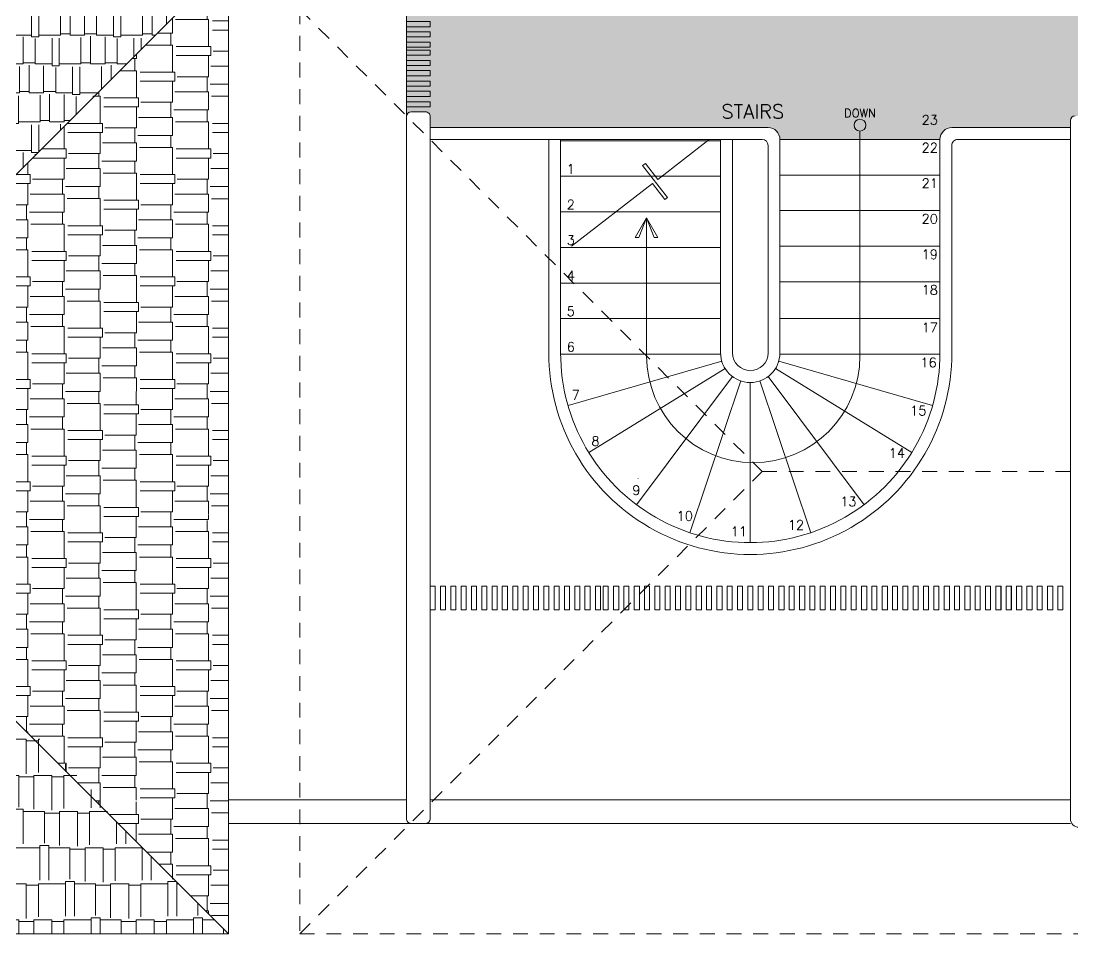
# Model space of a CAD drawing. Header units: metres. Extents: x 113 to 2416, y -346 to 476.
# Drawn here: x 207.66 to 216.53, y -168.13 to -160.43 of the extents above; entities that cross this region are included whole.
import ezdxf

# ---------------------------------------------------------------- set-up
doc = ezdxf.new("R2010")
doc.units = ezdxf.units.M
for name, pattern in [('0', [0]), ('CONTINUA', [0]), ('DASHED', [0.75, 0.5, -0.25]), ('HIDDEN2', [0.1875, 0.125, -0.0625])]:
    doc.linetypes.add(name, pattern=pattern)
doc.layers.get('0').update_dxf_attribs({"color": 250, "linetype": '0', "lineweight": 20})
for name, color, linetype, lineweight in [('A-DOOR', 35, 'Continuous', 5), ('A-WALL', 250, 'Continuous', 20), ('baranda vidrio', 143, 'Continuous', 0), ('baños', 140, 'Continuous', 0), ('muros bajitos', 252, 'Continuous', 5), ('piso', 253, 'Continuous', 0), ('SE-3', 253, 'Continuous', 5), ('textos', 7, 'Continuous', 0)]:
    doc.layers.add(name, color=color, linetype=linetype, lineweight=lineweight)
doc.layers.add('Techos 1', color=7, linetype='HIDDEN2', lineweight=9, true_color=0x42391a)
doc.layers.add('Techos 2do', color=7, linetype='CONTINUA', lineweight=5, true_color=0x42391a)
doc.styles.add('Roman', font='romans')
doc.styles.get("Standard").update_dxf_attribs({"font": 'arial.ttf', "height": 0.1875})

# ---------------------------------------------------------------- blocks, each defined once
blk = doc.blocks.new('PL BASE 2N NASAS 09')
at = {"layer": 'A-DOOR'}
for p, q in [((161.1475461535009, -23.17794540846947), (161.1898111322753, -23.17794540846947)), ((161.1475461535009, -23.37794540846949), (161.1475461535009, -23.17794540846947)), ((161.1908111322752, -23.17794540846947), (161.1908111322752, -23.37794540846949)), ((161.1898111322753, -23.37794540846949), (161.1475461535009, -23.37794540846949))]:
    blk.add_line(p, q, dxfattribs=at)
for points in [[(161.1475462251965, -18.41614905253195), (161.1475462251965, -18.4594140313063), (160.9475462251967, -18.4594140313063), (160.9475462251967, -18.41614905253195)], [(161.1475462251965, -18.50267901008087), (161.1475462251965, -18.54594398885521), (160.9475462251967, -18.54594398885521), (160.9475462251967, -18.50267901008087)], [(161.1475462251965, -18.59020896762976), (161.1475462251965, -18.63347394640411), (160.9475462251967, -18.63347394640411), (160.9475462251967, -18.59020896762976)], [(161.1475462251965, -18.65610643579143), (161.1475462251965, -18.69937141456577), (160.9475462251967, -18.69937141456577), (160.9475462251967, -18.65610643579143)], [(161.1475462251965, -18.74363639334032), (161.1475462251965, -18.78690137211467), (160.9475462251967, -18.78690137211467), (160.9475462251967, -18.74363639334032)], [(161.1475462251965, -18.83016635088924), (161.1475462251965, -18.87343132966359), (160.9475462251967, -18.87343132966359), (160.9475462251967, -18.83016635088924)], [(161.1475462251965, -18.91769630843814), (161.1475462251965, -18.96096128721248), (160.9475462251967, -18.96096128721248), (160.9475462251967, -18.91769630843814)], [(161.1475462251965, -19.00422626598706), (161.1475462251965, -19.0474912447614), (160.9475462251967, -19.0474912447614), (160.9475462251967, -19.00422626598706)], [(161.1475462251965, -19.09175622353595), (161.1475462251965, -19.1350212023103), (160.9475462251967, -19.1350212023103), (160.9475462251967, -19.09175622353595)], [(161.1475461535009, -23.17794540846947), (161.1908111322752, -23.17794540846947), (161.1908111322752, -23.37794540846937), (161.1475461535009, -23.37794540846937)], [(161.2340761110498, -23.17794540846947), (161.2773410898241, -23.17794540846947), (161.2773410898241, -23.37794540846937), (161.2340761110498, -23.37794540846937)], [(161.3216060685987, -23.17794540846947), (161.364871047373, -23.17794540846947), (161.364871047373, -23.37794540846937), (161.3216060685987, -23.37794540846937)], [(161.4081360261476, -23.17794540846947), (161.451401004922, -23.17794540846947), (161.451401004922, -23.37794540846937), (161.4081360261476, -23.37794540846937)], [(161.4956659836965, -23.17794540846947), (161.5389309624709, -23.17794540846947), (161.5389309624709, -23.37794540846937), (161.4956659836965, -23.37794540846937)], [(161.5821959412454, -23.17794540846947), (161.6254609200198, -23.17794540846947), (161.6254609200198, -23.37794540846937), (161.5821959412454, -23.37794540846937)], [(161.6697258987943, -23.17794540846947), (161.7129908775687, -23.17794540846947), (161.7129908775687, -23.37794540846937), (161.6697258987943, -23.37794540846937)], [(161.7562558563432, -23.17794540846947), (161.7995208351176, -23.17794540846947), (161.7995208351176, -23.37794540846937), (161.7562558563432, -23.37794540846937)], [(161.8437858138921, -23.17794540846947), (161.8870507926665, -23.17794540846947), (161.8870507926665, -23.37794540846937), (161.8437858138921, -23.37794540846937)], [(161.931315771441, -23.17794540846947), (161.9745807502154, -23.17794540846947), (161.9745807502154, -23.37794540846937), (161.931315771441, -23.37794540846937)], [(162.0188457289899, -23.17794540846947), (162.0621107077643, -23.17794540846947), (162.0621107077643, -23.37794540846937), (162.0188457289899, -23.37794540846937)], [(162.1053756865388, -23.17794540846947), (162.1486406653132, -23.17794540846947), (162.1486406653132, -23.37794540846937), (162.1053756865388, -23.37794540846937)], [(162.1929056440877, -23.17794540846947), (162.2361706228621, -23.17794540846947), (162.2361706228621, -23.37794540846937), (162.1929056440877, -23.37794540846937)], [(162.2794356016367, -23.17794540846947), (162.322700580411, -23.17794540846947), (162.322700580411, -23.37794540846937), (162.2794356016367, -23.37794540846937)], [(162.3669655591856, -23.17794540846947), (162.4102305379599, -23.17794540846947), (162.4102305379599, -23.37794540846937), (162.3669655591856, -23.37794540846937)], [(162.4534955167345, -23.17794540846947), (162.4967604955088, -23.17794540846947), (162.4967604955088, -23.37794540846937), (162.4534955167345, -23.37794540846937)], [(162.5410254742834, -23.17794540846947), (162.5842904530577, -23.17794540846947), (162.5842904530577, -23.37794540846937), (162.5410254742834, -23.37794540846937)], [(162.606922942445, -23.17794540846947), (162.6501879212194, -23.17794540846947), (162.6501879212194, -23.37794540846937), (162.606922942445, -23.37794540846937)], [(162.6944528999939, -23.17794540846947), (162.7377178787683, -23.17794540846947), (162.7377178787683, -23.37794540846937), (162.6944528999939, -23.37794540846937)], [(162.7809828575429, -23.17794540846947), (162.8242478363172, -23.17794540846947), (162.8242478363172, -23.37794540846937), (162.7809828575429, -23.37794540846937)], [(162.8685128150917, -23.17794540846947), (162.9117777938661, -23.17794540846947), (162.9117777938661, -23.37794540846937), (162.8685128150917, -23.37794540846937)], [(162.9550427726407, -23.17794540846947), (162.998307751415, -23.17794540846947), (162.998307751415, -23.37794540846937), (162.9550427726407, -23.37794540846937)], [(163.0425727301896, -23.17794540846947), (163.0858377089639, -23.17794540846947), (163.0858377089639, -23.37794540846937), (163.0425727301896, -23.37794540846937)], [(163.1291026877385, -23.17794540846947), (163.1723676665128, -23.17794540846947), (163.1723676665128, -23.37794540846937), (163.1291026877385, -23.37794540846937)], [(163.2166326452874, -23.17794540846947), (163.2598976240617, -23.17794540846947), (163.2598976240617, -23.37794540846937), (163.2166326452874, -23.37794540846937)], [(163.3041626028363, -23.17794540846947), (163.3474275816106, -23.17794540846947), (163.3474275816106, -23.37794540846937), (163.3041626028363, -23.37794540846937)], [(163.3916925603852, -23.17794540846947), (163.4349575391595, -23.17794540846947), (163.4349575391595, -23.37794540846937), (163.3916925603852, -23.37794540846937)], [(163.4782225179341, -23.17794540846947), (163.5214874967084, -23.17794540846947), (163.5214874967084, -23.37794540846937), (163.4782225179341, -23.37794540846937)], [(163.565752475483, -23.17794540846947), (163.6090174542573, -23.17794540846947), (163.6090174542573, -23.37794540846937), (163.565752475483, -23.37794540846937)], [(163.6522824330319, -23.17794540846947), (163.6955474118062, -23.17794540846947), (163.6955474118062, -23.37794540846937), (163.6522824330319, -23.37794540846937)], [(163.7398123905808, -23.17794540846947), (163.7830773693551, -23.17794540846947), (163.7830773693551, -23.37794540846937), (163.7398123905808, -23.37794540846937)], [(163.8263423481297, -23.17794540846947), (163.8696073269041, -23.17794540846947), (163.8696073269041, -23.37794540846937), (163.8263423481297, -23.37794540846937)], [(163.9138723056786, -23.17794540846947), (163.957137284453, -23.17794540846947), (163.957137284453, -23.37794540846937), (163.9138723056786, -23.37794540846937)], [(164.0014022632275, -23.17794540846947), (164.0446672420019, -23.17794540846947), (164.0446672420019, -23.37794540846937), (164.0014022632275, -23.37794540846937)], [(164.0889322207764, -23.17794540846947), (164.1321971995507, -23.17794540846947), (164.1321971995507, -23.37794540846937), (164.0889322207764, -23.37794540846937)], [(164.1754621783253, -23.17794540846947), (164.2187271570997, -23.17794540846947), (164.2187271570997, -23.37794540846937), (164.1754621783253, -23.37794540846937)], [(164.2629921358742, -23.17794540846947), (164.3062571146486, -23.17794540846947), (164.3062571146486, -23.37794540846937), (164.2629921358742, -23.37794540846937)], [(164.3495220934231, -23.17794540846947), (164.3927870721975, -23.17794540846947), (164.3927870721975, -23.37794540846937), (164.3495220934231, -23.37794540846937)], [(164.437052050972, -23.17794540846947), (164.4803170297464, -23.17794540846947), (164.4803170297464, -23.37794540846937), (164.437052050972, -23.37794540846937)], [(164.5235820085209, -23.17794540846947), (164.5668469872953, -23.17794540846947), (164.5668469872953, -23.37794540846937), (164.5235820085209, -23.37794540846937)], [(164.6111119660698, -23.17794540846947), (164.6543769448442, -23.17794540846947), (164.6543769448442, -23.37794540846937), (164.6111119660698, -23.37794540846937)], [(164.6986419236187, -23.17794540846947), (164.7419069023931, -23.17794540846947), (164.7419069023931, -23.37794540846937), (164.6986419236187, -23.37794540846937)], [(164.7861718811676, -23.17794540846947), (164.829436859942, -23.17794540846947), (164.829436859942, -23.37794540846937), (164.7861718811676, -23.37794540846937)], [(164.8727018387166, -23.17794540846947), (164.9159668174909, -23.17794540846947), (164.9159668174909, -23.37794540846937), (164.8727018387166, -23.37794540846937)], [(164.9602317962654, -23.17794540846947), (165.0034967750398, -23.17794540846947), (165.0034967750398, -23.37794540846937), (164.9602317962654, -23.37794540846937)], [(165.0467617538144, -23.17794540846947), (165.0900267325887, -23.17794540846947), (165.0900267325887, -23.37794540846937), (165.0467617538144, -23.37794540846937)], [(165.1342917113633, -23.17794540846947), (165.1775566901376, -23.17794540846947), (165.1775566901376, -23.37794540846937), (165.1342917113633, -23.37794540846937)], [(165.2208216689122, -23.17794540846947), (165.2640866476865, -23.17794540846947), (165.2640866476865, -23.37794540846937), (165.2208216689122, -23.37794540846937)], [(165.3083516264611, -23.17794540846947), (165.3516166052354, -23.17794540846947), (165.3516166052354, -23.37794540846937), (165.3083516264611, -23.37794540846937)], [(165.39588158401, -23.17794540846947), (165.4391465627843, -23.17794540846947), (165.4391465627843, -23.37794540846937), (165.39588158401, -23.37794540846937)], [(165.4834115415589, -23.17794540846947), (165.5266765203332, -23.17794540846947), (165.5266765203332, -23.37794540846937), (165.4834115415589, -23.37794540846937)], [(165.5699414991078, -23.17794540846947), (165.6132064778821, -23.17794540846947), (165.6132064778821, -23.37794540846937), (165.5699414991078, -23.37794540846937)], [(165.6574714566567, -23.17794540846947), (165.700736435431, -23.17794540846947), (165.700736435431, -23.37794540846937), (165.6574714566567, -23.37794540846937)], [(165.7440014142056, -23.17794540846947), (165.7872663929799, -23.17794540846947), (165.7872663929799, -23.37794540846937), (165.7440014142056, -23.37794540846937)], [(165.8315313717545, -23.17794540846947), (165.8747963505288, -23.17794540846947), (165.8747963505288, -23.37794540846937), (165.8315313717545, -23.37794540846937)], [(165.9180613293034, -23.17794540846947), (165.9613263080778, -23.17794540846947), (165.9613263080778, -23.37794540846937), (165.9180613293034, -23.37794540846937)], [(165.9190613293034, -23.17794540846947), (165.9623263080777, -23.17794540846947), (165.9623263080777, -23.37794540846937), (165.9190613293034, -23.37794540846937)], [(166.0055912868523, -23.17794540846947), (166.0488562656267, -23.17794540846947), (166.0488562656267, -23.37794540846937), (166.0055912868523, -23.37794540846937)], [(166.0065912868523, -23.17794540846947), (166.0498562656266, -23.17794540846947), (166.0498562656266, -23.37794540846937), (166.0065912868523, -23.37794540846937)], [(166.0931212444012, -23.17794540846947), (166.1363862231755, -23.17794540846947), (166.1363862231755, -23.37794540846937), (166.0931212444012, -23.37794540846937)], [(166.1806512019501, -23.17794540846947), (166.2239161807244, -23.17794540846947), (166.2239161807244, -23.37794540846937), (166.1806512019501, -23.37794540846937)], [(166.267181159499, -23.17794540846947), (166.3104461382734, -23.17794540846947), (166.3104461382734, -23.37794540846937), (166.267181159499, -23.37794540846937)], [(166.3547111170479, -23.17794540846947), (166.3979760958223, -23.17794540846947), (166.3979760958223, -23.37794540846937), (166.3547111170479, -23.37794540846937)], [(166.4412410745968, -23.17794540846947), (166.4845060533712, -23.17794540846947), (166.4845060533712, -23.37794540846937), (166.4412410745968, -23.37794540846937)]]:
    blk.add_lwpolyline(points, close=True, dxfattribs=at)
at = {"layer": 'A-WALL'}
for p, q in [((160.9475462251962, -25.13935804978856), (160.9475462251963, -19.21794540843212)), ((161.1075462251965, -19.17794540843212), (160.9875462251963, -19.17794540843212)), ((161.1475462251963, -25.13935804978856), (161.1475462251965, -19.21794540843212)), ((166.5475462255985, -19.25170580441142), (166.5475461440039, -25.14172817270023)), ((160.9875462251962, -25.17935804978856), (161.1075462251963, -25.17935804978856))]:
    blk.add_line(p, q, dxfattribs=at)
for centre, radius, start, end in [((160.9875462251963, -19.21794540843212), 0.04, 90, 179.9999999999989), ((161.1075462251965, -19.21794540843212), 0.04, 359.9999999999978, 90), ((166.5875462255985, -19.25170580496554), 0.04, 90, 179.9999992062813), ((160.9875462251962, -25.13935804978856), 0.04, 179.9999999999989, 270), ((161.1075462251963, -25.13935804978856), 0.04, 270, 359.9999999999978), ((166.617546144004, -25.14172817270023), 0.07, 179.9999999999984, 270)]:
    blk.add_arc(centre, radius, start, end, dxfattribs=at)
at = {"layer": 'baranda vidrio'}
blk.add_arc((163.8475461536262, -21.21080580503161), 0.1499999999709587, 180.0000000000665, 359.9999999999362, dxfattribs=at)
at = {"layer": 'muros bajitos'}
for p, q in [((163.9975461535969, -19.31080580500288), (161.147546153501, -19.31080580500288)), ((166.5475461535013, -19.31080580500285), (165.5475461533475, -19.31080580500285)), ((163.9475461535968, -19.4108058050029), (161.147546153501, -19.41080580500293)), ((162.1475461536553, -19.41080580500257), (162.1475461536554, -21.21080580503185)), ((162.2475461536552, -19.41080580500256), (162.2475461536553, -21.21080580503185)), ((163.5975461536552, -19.41080580500256), (163.5975461536553, -21.21080580503179)), ((163.6975461536551, -19.41080580500238), (163.6975461536552, -21.21080580503161)), ((164.0975461535969, -19.41080580500288), (164.0975461535969, -21.21080580503179)), ((165.4475461533475, -19.41080580500285), (165.4475461533475, -21.21080580503185)), ((166.5504640087766, -19.41080580500294), (165.5975461533475, -19.41080580500258)), ((163.9975461535969, -19.4608058050029), (163.9975461535971, -21.21080580503179)), ((165.5475461533475, -19.46080580500258), (165.5475461533474, -21.21080580503185))]:
    blk.add_line(p, q, dxfattribs=at)
for centre, radius, start, end in [((163.9975461535969, -19.41080580500288), 0.1, 0, 90), ((165.5475461533475, -19.41080580500285), 0.1, 90, 180), ((163.9475461535968, -19.4608058050029), 0.05, 7.658775672964148e-12, 90.00000000000061), ((165.5975461533475, -19.46080580500258), 0.05, 89.99999999997814, 179.9999999999971), ((163.8475461535013, -21.2108058051566), 1.699999999845943, 179.9999999957971, 4.202942113286183e-09), ((163.8475461536261, -21.21080580503179), 1.599999999970777, 180.0000000000033, 0.0009815998543770427), ((163.8475461536261, -21.21080580503179), 0.2499999999707768, 180, 0), ((163.8475461536261, -21.21080580503179), 0.1499999999707768, 180, 0)]:
    blk.add_arc(centre, radius, start, end, dxfattribs=at)
at = {"layer": 'piso'}
for p, q in [((160.9479693190567, -19.21214295202023), (160.9475462251963, -17.22255453633459)), ((162.1475461536553, -19.41080580500256), (162.1475461536554, -21.21080580503185)), ((162.2475461536551, -19.42133025903167), (163.2099711500052, -19.4213302590317)), ((163.0670313421202, -19.74736943407479), (163.5018435080072, -19.41080580500259)), ((163.2099711500053, -19.4213302590317), (163.5975461536554, -19.4213302590317)), ((163.6975461536551, -19.41080580500256), (163.6975461536552, -21.21080580503179)), ((165.4475461533475, -19.41080580500282), (164.0975461535968, -19.41080580500282)), ((162.9624673950592, -19.61228152686234), (162.9393946498337, -19.63014084054996)), ((162.9393946498337, -19.63014084054996), (163.1485225439553, -19.90031665497504)), ((163.0670313421203, -19.74736943407493), (162.9624673950593, -19.61228152686247)), ((162.247546153655, -19.72133025903168), (163.5975461536554, -19.72133025903174)), ((162.3391184970565, -20.31080580500299), (163.0230632079725, -19.78140269246376)), ((163.1276271550331, -19.91649059967649), (163.0230632079724, -19.78140269246371)), ((165.4475461533477, -19.71080580500291), (164.0975461535967, -19.71080580500286)), ((163.1485225439553, -19.90031665497504), (163.1276271550333, -19.91649059967626)), ((162.2475461536552, -20.02133025903166), (163.5975461536554, -20.02133025903175)), ((165.4475461533476, -20.0108058050029), (164.0975461535967, -20.01080580500287)), ((165.4475461533476, -20.31080580500291), (164.0975461535967, -20.31080580500288)), ((162.2475461536552, -20.3213302590317), (163.5975461536554, -20.32133025903176)), ((162.2475461536552, -20.62133025903169), (163.5975461536557, -20.62133025903172)), ((162.2475461536552, -20.62133025903169), (163.5975461536555, -20.6213302590318)), ((165.4475461533475, -20.61080580500292), (164.0975461535964, -20.61080580500283)), ((164.0975461535967, -20.61080580500289), (165.4475461533476, -20.61080580500295)), ((162.2475461536552, -20.9213302590317), (163.5975461536555, -20.92133025903181)), ((165.4475461533475, -20.92133025927053), (164.0975461536399, -20.92133025906913)), ((162.2475807678209, -21.22133025903171), (163.5975461536555, -21.22133025903182)), ((163.6073756778777, -21.28021864652488), (162.3104551087782, -21.65504799095635)), ((164.0877166293642, -21.28021864656075), (165.3846371984076, -21.65504799118586)), ((165.4475115394297, -21.22133025927057), (164.0975461535951, -21.22133025906914)), ((163.634862087527, -21.34220400902624), (162.486368130458, -22.05175431067915)), ((164.0602302197055, -21.34220400905799), (165.2087241766688, -22.05175431088225)), ((163.6976617520589, -21.41089245164327), (162.8882859835014, -22.49136034347161)), ((163.7677461485233, -21.44772764693534), (163.3368261239458, -22.72710559438409)), ((163.7677461492187, -21.44772764716962), (163.3368261293054, -22.7271055961893)), ((163.8475461535005, -21.46080580500257), (163.8475461534992, -22.81080580500257)), ((163.8475461537144, -21.46080580500257), (163.8475461535139, -22.81080580500257)), ((163.9273461586936, -21.44772764694728), (164.3582661830802, -22.72710559446026)), ((163.9273461579981, -21.44772764718156), (164.3582661777207, -22.72710559626547)), ((163.9974305551634, -21.41089245166567), (164.8068063235596, -22.49136034361482)), ((162.9025780495878, -22.27133025903172), (162.9025780495877, -22.26859773524499)), ((159.4475462980296, -24.97935804982589), (160.9475461535007, -24.97935804982589)), ((161.1475461535008, -24.97935804982586), (166.5475461535013, -24.97935804982589)), ((159.4475462980296, -25.17935804982588), (160.9875462251972, -25.17935804978856)), ((161.1075462251963, -25.17935804978856), (166.5475461535013, -25.17935804982588))]:
    blk.add_line(p, q, dxfattribs=at)
at = {"layer": 'piso', "linetype": 'DASHED', "ltscale": 0.1}
for p, q in [((163.5975461536554, -19.72133025903174), (163.5975461536553, -19.41080580500256)), ((164.0975461535967, -19.71080580500286), (164.0975461535968, -19.41080580500256)), ((164.4851211572469, -20.01080580500298), (164.0975461535968, -20.01080580500295))]:
    blk.add_line(p, q, dxfattribs=at)
at = {"layer": 'piso'}
blk.add_arc((163.8475461536261, -21.21080580503179), 1.699999999970777, 180.0000000000033, 0.0009815998543770427, dxfattribs=at)
at = {"layer": 'Techos 1', "linetype": 'ByBlock'}
for p, q in [((159.4475462980297, -17.91172817270024), (155.3475462980295, -22.01172817270017)), ((159.4475462980297, -17.91172817270024), (159.4475462980297, -26.1117281727003)), ((155.3475462980295, -22.01172817270005), (159.4475462980297, -26.11172817270019)), ((159.4475462980297, -26.1117281727003), (149.6475462980298, -26.11180580496563))]:
    blk.add_line(p, q, dxfattribs=at)
at = {"layer": 'Techos 1'}
for p, q in [((160.0475462980299, -18.31170580500288), (160.0475462980295, -26.11172817273757)), ((160.0475462980299, -18.31170580500288), (163.9475462980297, -22.21176698887071)), ((160.0475462980295, -26.11172817273757), (163.9475462980297, -22.21176698887071)), ((163.9475462980297, -22.21176698887071), (176.0975462980299, -22.21176698887071)), ((160.0475462980295, -26.11172817273757), (185.4975462980299, -26.11172817273751))]:
    blk.add_line(p, q, dxfattribs=at)
at = {"layer": 'textos'}
for p, q in [((164.7725461534722, -19.33982520602362), (164.7725461534722, -21.23615309422948)), ((162.9725461534182, -20.07261800128554), (162.8768069988074, -20.2384430809464)), ((162.9077997977803, -20.2384430809464), (162.9725461534182, -20.07261800128554)), ((162.9725461534724, -21.23615309422948), (162.9725461534724, -20.07261800119163)), ((163.0682853077961, -20.23844308071357), (162.9725461534182, -20.07261800105271)), ((163.0372925088232, -20.23844308071357), (162.9725461534182, -20.07261800105271)), ((162.8768069988074, -20.2384430809464), (162.9077997977803, -20.2384430809464)), ((163.0372925088232, -20.23844308071357), (163.0682853077961, -20.23844308071357))]:
    blk.add_line(p, q, dxfattribs=at)
blk.add_circle((164.7725461534722, -19.28982520602363), 0.05, dxfattribs=at)
for centre, start, end in [((163.8725461534724, -21.23615309422948), 180, 270), ((163.8725461534722, -21.23615309422948), 270, 0)]:
    blk.add_arc(centre, 0.9, start, end, dxfattribs=at)
at = {"layer": 'baños', "linetype": 'Continuous', "flags": 8}
for tag, p in [('MODELNUMBER', (167.1329024166141, -5.630616461235325, 2.857834639711941e-07)), ('TRADENAME', (167.1329024166694, -5.630658418648187, 2.857834639711941e-07)), ('MATERIAL', (167.132902416781, -5.630742991131916, 2.857834639711941e-07)), ('PRODUCT', (167.1329024167253, -5.630700704890165, 2.857834639711941e-07)), ('MODELNUMBER', (168.3076463902173, -5.630616461235325, 2.857834639711941e-07)), ('TRADENAME', (168.3076463902726, -5.630658418648187, 2.857834639711941e-07)), ('MATERIAL', (168.3076463903842, -5.630742991131916, 2.857834639711941e-07)), ('PRODUCT', (168.3076463903285, -5.630700704890165, 2.857834639711941e-07))]:
    blk.add_attdef(tag, p, '', height=2.537174511142602e-05, rotation=180.0000755047861, dxfattribs=at)
at = {"layer": 'baños', "linetype": 'Continuous'}
for tag, p, rotation in [('MODELNUMBER', (169.2428197568918, -19.70646632265289), 180.0000755047722), ('TRADENAME', (169.2427792151639, -19.70642399073245), 180.0000755047722), ('MATERIAL', (169.2430061964403, -19.70633932648513), 180.0000755047722), ('PRODUCT', (169.2430045678992, -19.70638165846137), 180.0000755047722), ('MODELNUMBER', (169.9523880079747, -19.70646632280497), 179.9999244952277), ('TRADENAME', (169.9523880080304, -19.7064239908311), 179.9999244952277), ('MATERIAL', (169.952388008142, -19.7063393268829), 179.9999244952277), ('PRODUCT', (169.9523880080861, -19.706381658857), 179.9999244952277)]:
    blk.add_attdef(tag, p, '', height=2.5399184405861e-05, rotation=rotation, dxfattribs=at)
at = {"layer": 'textos'}
for s, insert, char_height, width, attachment_point in [('\\pxqc;{\\Fromans|c0;\\H0.8x;STAIRS}', (165.5703729937781, -19.23434224892685), 0.15, 3.404876511770499, 9), ('\\pxqc;{\\Fromans|c0;23}', (163.6681044841383, -19.28537838275702), 0.08, 3.386374502385596, 7), ('\\pxqc;{\\Fromans|c0;22}', (163.6681044841383, -19.51956735036016), 0.08, 3.386374502385596, 7), ('\\pxqc;{\\Fromans|c0;1}', (164.0269878231138, -19.69971486095171), 0.08, 3.386374502385596, 9), ('\\pxqc;{\\Fromans|c0;21}', (163.6681044841383, -19.81956735036014), 0.08, 3.386374502385596, 7), ('\\pxqc;{\\Fromans|c0;2}', (164.0269878231138, -19.99971486095171), 0.08, 3.386374502385596, 9), ('\\pxqc;{\\Fromans|c0;20}', (163.6681044841383, -20.11956735036014), 0.08, 3.386374502385596, 7), ('\\pxqc;{\\Fromans|c0;3}', (164.0269878231138, -20.29971486095172), 0.08, 3.386374502385596, 9), ('\\pxqc;{\\Fromans|c0;19}', (163.6681044841383, -20.41956735036015), 0.08, 3.386374502385596, 7), ('\\pxqc;{\\Fromans|c0;4}', (164.0269878231138, -20.59971486095174), 0.08, 3.386374502385596, 9), ('\\pxqc;{\\Fromans|c0;18}', (163.6681044841383, -20.71956735036017), 0.08, 3.386374502385596, 7), ('\\pxqc;{\\Fromans|c0;5}', (164.0269878231138, -20.89971486095174), 0.08, 3.386374502385596, 9), ('\\pxqc;{\\Fromans|c0;17}', (163.6681044841383, -21.03580849416428), 0.08, 3.386374502385596, 7), ('\\pxqc;{\\Fromans|c0;6}', (164.0269878231138, -21.19971486095175), 0.08, 3.386374502385596, 9), ('\\pxqc;{\\Fromans|c0;16}', (163.6581210473671, -21.33164012961844), 0.08, 3.386374502385596, 7), ('\\pxqc;{\\Fromans|c0;7}', (164.0678135408609, -21.60552007086928), 0.08, 3.386374502385596, 9), ('\\pxqc;{\\Fromans|c0;15}', (163.5715538822596, -21.73745334535808), 0.08, 3.386374502385596, 7), ('\\pxqc;{\\Fromans|c0;8}', (164.2348177856846, -21.99515914632411), 0.08, 3.386374502385596, 9), ('\\pxqc;{\\Fromans|c0;14}', (166.7772496994843, -22.09515569035675), 0.08, 3.386374502385596, 9), ('\\pxqc;{\\Fromans|c0;9}', (164.5797289360091, -22.40837236317613), 0.08, 3.386374502385596, 9), ('\\pxqc;{\\Fromans|c0;13}', (166.3681539503472, -22.50473836043881), 0.08, 3.386374502385596, 9), ('\\pxqc;{\\Fromans|c0;10}', (164.9884340766739, -22.62607775222483), 0.08, 3.386374502385596, 9), ('\\pxqc;{\\Fromans|c0;12}', (165.9262243480085, -22.70180502560255), 0.08, 3.386374502385596, 9), ('\\pxqc;{\\Fromans|c0;11}', (165.4445759812484, -22.75547396746752), 0.08, 3.386374502385596, 9)]:
    blk.add_mtext(s, dxfattribs=dict(at, insert=insert, char_height=char_height, width=width, attachment_point=attachment_point))
at = {"layer": 'textos', "insert": (164.9069616487354, -19.15355890213401), "char_height": 0.07, "attachment_point": 3, "style": 'Roman'}
blk.add_mtext_dynamic_manual_height_columns('DOWN', width=109.1307050499681, gutter_width=50, heights=[0], dxfattribs=at)
blk = doc.blocks.new('PL MUEBLES 2N NASAS 09')
at = {"layer": 'Techos 2do'}
h = blk.add_hatch(dxfattribs=at)
h.set_pattern_fill('AR-RSHKE', color=256, scale=0.0008)
h.set_pattern_definition([(0, (1.329341465661741, 235.6931285500085), (0.5181600000000001, 0.24384), [0.12192, -0.1016, 0.14224, -0.06096000000000001, 0.18288, -0.08128]), (0, (1.45126146566173, 235.7032885500086), (0.5181600000000001, 0.24384), [0.1016, -0.38608, 0.08128, -0.12192]), (0, (1.695101465661764, 235.6778885500085), (0.5181600000000001, 0.24384), [0.06096000000000001, -0.62992]), (90, (1.329341465661741, 235.6931285500085), (-0.17272, 0.24384), [0.23368, -0.74168]), (90, (1.45126146566173, 235.6931285500085), (-0.17272, 0.24384), [0.2286, -0.7467600000000001]), (90, (1.552861465661749, 235.6931285500085), (-0.17272, 0.24384), [0.21336, -0.762]), (90, (1.695101465661764, 235.6778885500085), (-0.17272, 0.24384), [0.23368, -0.74168]), (90, (1.75606146566173, 235.6778885500085), (-0.17272, 0.24384), [0.23368, -0.74168]), (90, (1.938941465661742, 235.6931285500085), (-0.17272, 0.24384), [0.22352, -0.75184])])
h.paths.add_polyline_path([(199.5618248827706, 44.80520150275665), (203.6618248827711, 40.70527913502213), (205.2618248827704, 40.70527913502213), (209.3618248827707, 44.80527913502206), (207.9618248827708, 44.80527913502206), (204.8118248827706, 41.65527913502229), (201.6618248827705, 44.80527913502206)])
h = blk.add_hatch(dxfattribs=at)
h.set_pattern_fill('AR-RSHKE', color=256, scale=0.001, angle=89.99726127337999)
h.set_pattern_definition([(89.99726127337999, (208.9486086326419, 54.50616516572589), (-0.3047690397233976, 0.6477145686381295), [0.1524, -0.127, 0.1778, -0.0762, 0.2286, -0.1016]), (89.99726127337999, (208.9359159173455, 54.65856577260919), (-0.3047690397233976, 0.6477145686381295), [0.127, -0.4826, 0.1016, -0.1524]), (89.99726127337999, (208.9676804866873, 54.96336425461746), (-0.3047690397233976, 0.6477145686381295), [0.0762, -0.7874]), (179.99726127338, (208.9486086326419, 54.50616516572589), (-0.3048103196279253, -0.215885430375285), [0.2921, -0.9271]), (179.99726127338, (208.948615917331, 54.65856516555178), (-0.3048103196279253, -0.215885430375285), [0.28575, -0.9334500000000001]), (179.99726127338, (208.9486219879052, 54.78556516540669), (-0.3048103196279253, -0.215885430375285), [0.2667, -0.9525]), (179.99726127338, (208.9676804866873, 54.96336425461746), (-0.3048103196279253, -0.215885430375285), [0.2921, -0.9271]), (179.99726127338, (208.9676841290318, 55.0395642545304), (-0.3048103196279253, -0.215885430375285), [0.2921, -0.9271]), (179.99726127338, (208.9486450560871, 55.26816516485539), (-0.3048103196279253, -0.215885430375285), [0.2794, -0.9398])])
h.paths.add_polyline_path([(209.3618248827707, 42.88937671568956), (209.3618248827707, 43.51620150271935), (209.3618248827707, 44.80527913502206), (205.2618248827704, 40.70527913502213), (208.5131665130402, 37.45393750475259), (209.3618248827707, 40.81620150271934)])
h.paths.add_polyline_path([(208.5158661969844, 37.45123782080838), (209.361824969294, 36.60527913502268), (209.3618248827707, 40.81328504141666)])
h = blk.add_hatch(dxfattribs=at)
h.set_pattern_fill('AR-RSHKE', color=256, scale=0.001, angle=180)
h.set_pattern_definition([(180, (0.009522626546072388, 45.04422288034681), (-0.6477, -0.3048), [0.1524, -0.127, 0.1778, -0.0762, 0.2286, -0.1016]), (180, (-0.1428773734538709, 45.03152288034681), (-0.6477, -0.3048), [0.127, -0.4826, 0.1016, -0.1524]), (180, (-0.447677373453871, 45.0632728803468), (-0.6477, -0.3048), [0.0762, -0.7874]), (270, (0.009522626546072388, 45.04422288034681), (0.2159, -0.3048), [0.2921, -0.9271]), (270, (-0.1428773734538709, 45.04422288034681), (0.2159, -0.3048), [0.28575, -0.9334500000000001]), (270, (-0.2698773734539373, 45.04422288034681), (0.2159, -0.3048), [0.2667, -0.9525]), (270, (-0.447677373453871, 45.0632728803468), (0.2159, -0.3048), [0.2921, -0.9271]), (270, (-0.5238773734538995, 45.0632728803468), (0.2159, -0.3048), [0.2921, -0.9271]), (270, (-0.7524773734538712, 45.04422288034681), (0.2159, -0.3048), [0.2794, -0.9398])])
h.paths.add_polyline_path([(199.5618248827707, 36.60520150275666), (203.6618248827711, 40.70527913502213), (205.2618248827704, 40.70527913502213), (208.2618247454093, 37.76620157555269), (208.3563636302413, 37.6107403875514), (208.5259536011516, 37.44115041664119), (209.3618248827707, 36.60527913502199)])
blk.add_line((208.2376085394208, 36.93515066477923), (208.2376085394208, 36.93515066477923))
at = {"layer": 'piso'}
blk.add_line((208.4632373867657, 37.53764925789642), (208.4903770630658, 37.53764925789642), dxfattribs=at)
blk.add_blockref('PL BASE 2N NASAS 09', (49.91427858474094, 62.7170073077223))

msp = doc.modelspace()

# ---------------------------------------------------------------- hatches: boundary and pattern name
at = {"layer": 'SE-3', "true_color": 0xffc78f, "transparency": 33554483}
h = msp.add_hatch(color=31, dxfattribs=at)
h.dxf.hatch_style = 1
edge = h.paths.add_edge_path()
edge.add_line((219.9132697101042, -153.0695303630797), (219.9132697101042, -153.1824482776961))
edge.add_arc((219.8432343461722, -153.1794299996511), 0.07010037234876507, 270.0289043276624, 357.53228028512945, ccw=False)
edge.add_line((219.8432697101042, -153.2495303630797), (219.7332697101042, -153.2495303630797))
edge.add_line((219.7332697101042, -153.2495303630797), (219.6133101968943, -153.2687442973141))
edge.add_line((219.6133101968943, -153.2687442973141), (219.6133101968942, -155.2084549870231))
edge.add_line((219.6133101968942, -155.2084549870231), (219.661824884072, -155.2737286931982))
edge.add_arc((219.731824884072, -155.2737286931982), 0.06999999999999318, 89.99999999997681, 179.9999999999767, ccw=False)
edge.add_line((219.731824884072, -155.2037286931982), (219.8419050241978, -155.2037287390728))
edge.add_arc((219.8418020089735, -155.2737515421229), 0.0700228788263853, 0.018695989050286244, 89.91570841118909, ccw=False)
edge.add_line((219.911824884072, -155.2737286931982), (219.911824884072, -155.3855370259602))
edge.add_arc((219.8418063668618, -155.3836857296688), 0.0700429871597848, 270.08077773297765, 358.48544697487756, ccw=False)
edge.add_line((219.8419051160522, -155.4537286472184), (219.7328369916356, -155.4537213759463))
edge.add_arc((219.7318109741835, -155.3837428056806), 0.06998609153436118, 179.9884464803459, 270.84000369791, ccw=False)
edge.add_line((219.661824884072, -155.3837286931982), (219.661824884072, -155.2737286931982))
edge.add_line((219.661824884072, -155.2737286931982), (219.6133101968943, -155.2084549870231))
edge.add_line((219.6133101968943, -155.2084549870231), (219.6133101968943, -158.8992778542699))
edge.add_line((219.6133101968943, -158.8992778542699), (219.7332697101042, -159.0037219295421))
edge.add_line((219.7332697101042, -159.0037219295421), (219.7354842903703, -159.0037219295421))
edge.add_line((219.7354842903703, -159.0037219295421), (219.8419987666724, -159.0037219295421))
edge.add_arc((219.8432495664795, -159.073730901064), 0.07002014419942165, 0.007341177982027602, 91.0235534754674, ccw=False)
edge.add_line((219.9132697101042, -159.0737219295421), (219.9132413743725, -159.1857134614957))
edge.add_arc((219.8411750410739, -159.1815667938311), 0.07218553350794835, 271.6628337892535, 356.7068551420423, ccw=False)
edge.add_line((219.8432697101042, -159.2537219295421), (219.7332697101042, -159.2537219295421))
edge.add_arc((219.7335788836055, -159.1834127560408), 0.07030985326889717, 180.2519475297873, 269.7480524702358, ccw=False)
edge.add_line((219.6632697101042, -159.1837219295421), (219.6632697101042, -159.0737219295421))
edge.add_arc((219.7332697101043, -159.0737219295422), 0.07000000000007844, 90.0000000000465, 179.9999999999302, ccw=False)
edge.add_line((219.7332697101042, -159.0037219295421), (219.6133101968943, -158.8992778542699))
edge.add_arc((219.5733101968943, -158.8992778542699), 0.04000000000002046, -89.9999999999593, 0, ccw=False)
edge.add_line((219.5733101968943, -158.9392778542698), (216.7187287382742, -158.9388729172926))
edge.add_line((216.7187287382742, -158.9388729172926), (216.5014776556783, -158.9388434241173))
edge.add_line((216.5014776556783, -158.9388434241173), (216.556824728745, -159.0037219295421))
edge.add_line((216.556824728745, -159.0037219295421), (216.6729057290866, -159.0039865623684))
edge.add_arc((216.666824728745, -159.0737219295421), 0.07000000000001527, 0, 85.01635174293222, ccw=False)
edge.add_line((216.736824728745, -159.0737219295421), (216.736824728745, -159.1837219295421))
edge.add_arc((216.6671716872707, -159.1840688880679), 0.06965390561076076, -90.2854016760241, 0.28540167602398014, ccw=False)
edge.add_line((216.6668247287449, -159.2537219295421), (216.556824728745, -159.2537219295421))
edge.add_arc((216.556824728745, -159.1837219295421), 0.06999999999999318, 180, 270.0000000000465, ccw=False)
edge.add_line((216.486824728745, -159.1837219295421), (216.486824728745, -159.0737219295421))
edge.add_arc((216.5567933447517, -159.0736905455487), 0.0699686230452388, 89.97430033143172, 180.0256996685683, ccw=False)
edge.add_line((216.556824728745, -159.0037219295421), (216.5014777095359, -158.9384626005933))
edge.add_line((216.5014777095359, -158.9384626005933), (211.1159167244865, -158.9384626005931))
edge.add_line((211.1159167244865, -158.9384626005931), (210.9117170676915, -158.9380528983486))
edge.add_line((210.9117170676915, -158.9380528983486), (210.9117456115472, -159.0179331667877))
edge.add_arc((210.9540257719408, -159.0737219473541), 0.06999999999998677, 89.9999999999535, 127.1570816450969, ccw=False)
edge.add_line((210.9540257719409, -159.0037219473541), (211.0640257719408, -159.0037219473541))
edge.add_arc((211.065508707513, -159.0706774414455), 0.06697191416506797, -4.235699311046176, 91.26878401578739, ccw=False)
edge.add_line((211.1322976980126, -159.0756239589055), (211.1322976980126, -159.1856239589055))
edge.add_arc((211.0655384183965, -159.1869663092403), 0.06677277378750504, -91.29806906986857, 1.15190946661221, ccw=False)
edge.add_line((211.0640257719408, -159.2537219473541), (210.9522976980126, -159.2537006138211))
edge.add_arc((210.9540257719409, -159.1837219473541), 0.0699999999999459, 232.92421241782148, 268.58540853726095, ccw=False)
edge.add_line((210.9118248099373, -159.2395706609111), (210.9118248099377, -159.2806239589053))
edge.add_line((210.9118248099377, -159.2806239589053), (210.9118248099377, -160.7805851427773))
edge.add_line((210.9118248099377, -160.7805851427773), (210.9121620837543, -160.8039599557611))
edge.add_line((210.9121620837543, -160.8039599557611), (210.9121620837543, -160.8472249345356))
edge.add_line((210.9121620837543, -160.8472249345356), (210.9118248099377, -160.899507369338))
edge.add_line((210.9118248099377, -160.899507369338), (210.9118248099377, -161.2295073693379))
edge.add_arc((210.9520562126449, -161.2356600269959), 0.04069915183447784, 90.3257677211547, 171.3050264940495, ccw=False)
edge.add_line((210.9518248099373, -161.1949615330087), (211.0718248099375, -161.1949615330087))
edge.add_arc((211.0718248099376, -161.2349615330086), 0.03999999999990678, -1.2209966371301562e-10, 90.00000000012221, ccw=False)
edge.add_line((211.1118248099375, -161.2349615330087), (211.1118248099375, -161.3278219295794))
edge.add_line((211.1118248099375, -161.3278219295794), (213.9618247383379, -161.3278219295794))
edge.add_arc((213.9618247383379, -161.4278219295795), 0.1000000000000512, 6.508571459562518e-11, 89.99999999998369, ccw=False)
edge.add_line((214.0618247383379, -161.4278219295794), (215.4118247380885, -161.4278219295794))
edge.add_arc((215.5118247380885, -161.4278219295795), 0.1000000000000512, 90.00000000003263, 179.9999999999674, ccw=False)
edge.add_line((215.5118247380885, -161.3278219295794), (216.5118247382423, -161.3278219295794))
edge.add_line((216.5118247382423, -161.3278219295794), (216.5118248103395, -161.2687219295421))
edge.add_arc((216.5533805169629, -161.2694939828415), 0.04156287789926771, 78.80521025490918, 178.9356381906995, ccw=False)
edge.add_line((216.5614497479682, -161.2287219295421), (221.9432662379463, -161.2287219295422))
edge.add_line((221.9432662379463, -161.2287219295422), (222.9756010221798, -161.2270863513351))
edge.add_line((222.9756010221798, -161.2270863513351), (223.0115387228927, -161.2270689821849))
edge.add_line((223.0115387228927, -161.2270689821849), (223.0100967360093, -153.0705851427773))
edge.add_arc((223.0585187409669, -153.0740736514532), 0.04854750515631925, 89.62906660924722, 175.8793096474475, ccw=False)
edge.add_line((223.0588330357555, -153.0255271636741), (223.8740630177909, -153.0286816325864))
edge.add_arc((223.8718248827708, -152.9887442972768), 0.04000000000001148, 273.2075674509753, 360)
edge.add_line((223.9118248827708, -152.9887442972768), (223.9118248827708, -151.7687442972768))
edge.add_arc((223.8718248827708, -151.7687442972768), 0.03999999999999204, 4.071109992274111e-11, 90)
edge.add_line((223.8718248827708, -151.7287442972768), (222.7900967360167, -151.7305851427773))
edge.add_line((222.7900967360167, -151.7305851427773), (219.811474894362, -151.7287442973142))
edge.add_line((219.811474894362, -151.7287442973142), (219.8118248016461, -151.6787441164728))
edge.add_line((219.8118248016461, -151.6787441164728), (219.0118248725337, -151.6787440686))
edge.add_line((219.0118248725337, -151.6787440686), (219.0118248827708, -151.1287442972775))
edge.add_line((219.0118248827708, -151.1287442972775), (215.2600967652099, -151.1305851427777))
edge.add_line((215.2600967652099, -151.1305851427777), (215.2600967652101, -153.1905851427773))
edge.add_arc((215.22009676521, -153.1905851427773), 0.04000000000002046, -90, 8.139977580867708e-11, ccw=False)
edge.add_line((215.22009676521, -153.2305851427773), (216.5008474125106, -153.2305851427772))
edge.add_arc((216.5544967360129, -153.1856212674081), 0.07000000000330794, 180.0000000010236, 219.9666100250843, ccw=False)
edge.add_line((216.4844967360096, -153.1856212674093), (216.4844967360096, -153.0756212674094))
edge.add_line((216.4844967360096, -153.0756212674094), (216.5009080480409, -153.0305851427782))
edge.add_arc((216.5544967360096, -153.0756212674093), 0.07000000000003265, 90, 139.9561864307762, ccw=False)
edge.add_line((216.5544967360096, -153.0056212674093), (216.6644967360096, -153.0056212674093))
edge.add_arc((216.6644967360095, -153.0756212674093), 0.0700000000000216, 0.8566327745858757, 89.9999999999535, ccw=False)
edge.add_line((216.734488912456, -153.0745747320319), (216.7344967360096, -153.1856212674093))
edge.add_arc((216.681092497866, -153.1886335764129), 0.05348912653261866, -51.65605979924561, 3.2283935895642912, ccw=False)
edge.add_line((216.7142761193807, -153.2305851427769), (219.5733101968943, -153.2287442973141))
edge.add_arc((219.5733101968943, -153.2687442973141), 0.03999999999999204, 0, 90, ccw=False)
edge.add_line((219.6133101968943, -153.2687442973141), (219.7332697101042, -153.2495303630797))
edge.add_arc((219.7332697101041, -153.1795303630797), 0.06999999999996476, 179.9999999999767, 270.0000000000465, ccw=False)
edge.add_line((219.6632697101042, -153.1795303630797), (219.6632697101042, -153.0695303630797))
edge.add_arc((219.7329899596933, -153.0692506126689), 0.06972081083196159, 89.77010363652118, 180.2298963634555, ccw=False)
edge.add_line((219.7332697101042, -152.9995303630797), (219.8432697101042, -152.9995303630797))
edge.add_arc((219.8432697101042, -153.0695303630797), 0.06999999999999318, 0, 90.00000000002319, ccw=False)

# ---------------------------------------------------------------- block references
msp.add_blockref('PL MUEBLES 2N NASAS 09', (0.05000000000006821, -204.7340234322988))

doc.saveas('drawing.dxf')
